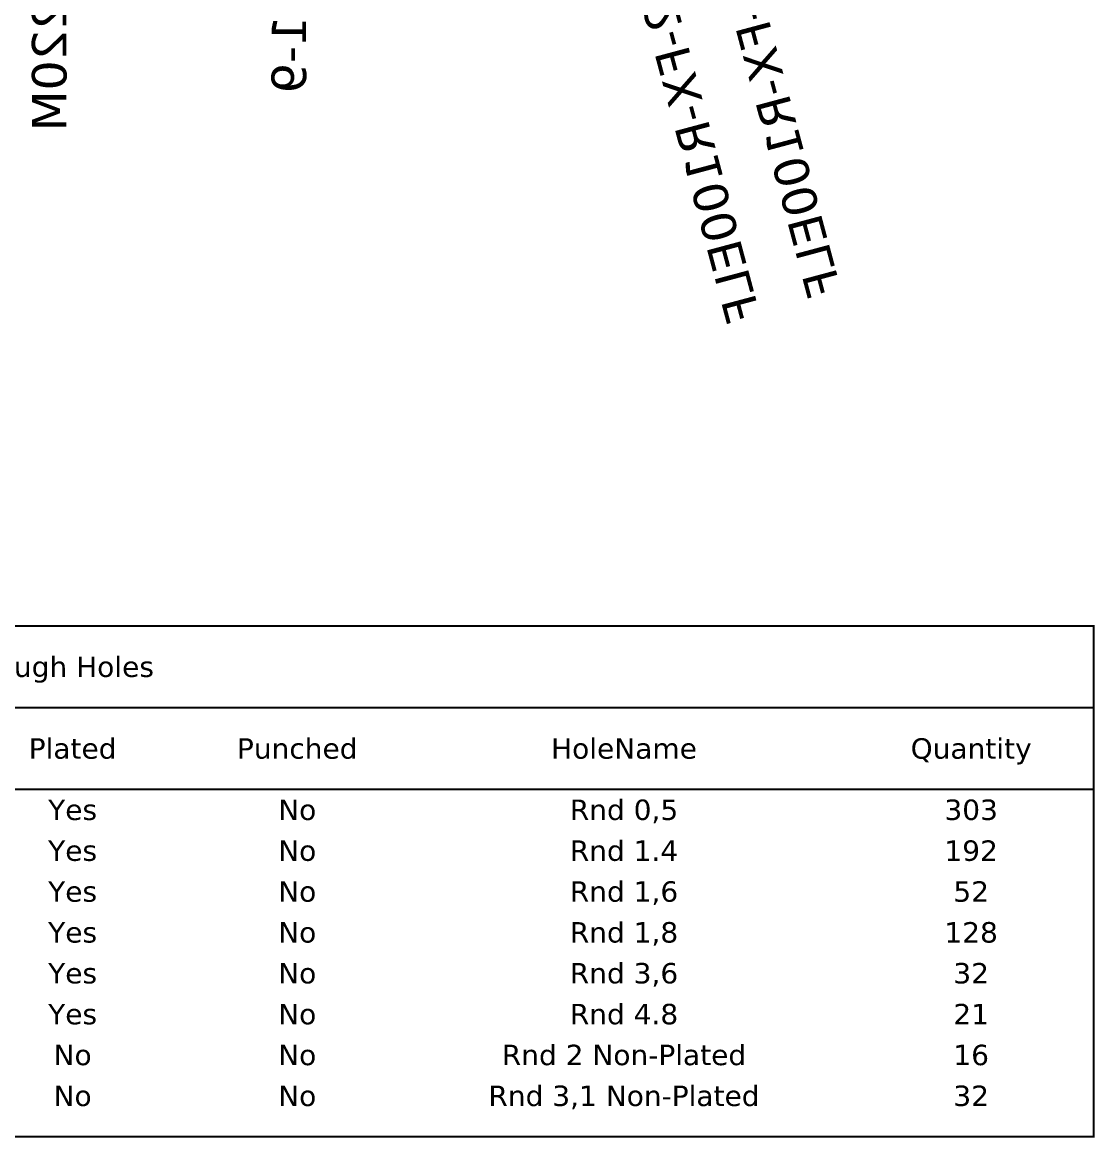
# Model space of a CAD drawing. Extents: x -149 to 126, y -192 to 125.
# Drawn here: x -1.9 to 61.2, y -191.6 to -126.1 of the extents above; entities that cross this region are included whole.
import ezdxf
from ezdxf.enums import TextEntityAlignment as Align

# ---------------------------------------------------------------- set-up
doc = ezdxf.new("R2010")
doc.units = 0
doc.header["$MEASUREMENT"] = 0
doc.layers.add('ASSEMBLY_PART_NUMBERS_BTM', color=191, linetype='CONTINUOUS')
doc.layers.add('DRILL_DRAWING', color=21, linetype='CONTINUOUS')
doc.styles.add('VERIBEST_GERBER_0', font='verdana.TTF')

msp = doc.modelspace()

# ---------------------------------------------------------------- linework, layer by layer
at = {"layer": 'DRILL_DRAWING', "const_width": 0.12}
msp.add_lwpolyline([(-62.5, -191.5), (-62.5, -161.5), (61.1, -161.5), (61.1, -191.5)], close=True, dxfattribs=at)
for points in [[(-62.5, -166.3), (61.1, -166.3)], [(-62.5, -171.1), (61.1, -171.1)]]:
    msp.add_lwpolyline(points, dxfattribs=at)

# ---------------------------------------------------------------- texts
at = {"layer": 'ASSEMBLY_PART_NUMBERS_BTM', "style": 'VERIBEST_GERBER_0', "text_generation_flag": 2}
for s, rotation, p in [('SRP6540-220M', 90, (-1.29, -111.25)), ('4-1879021-9', 90, (12.79, -112.25)), ('CRM2512-FX-R100ELF', 105, (36.296548, -112.4074)), ('CRM2512-FX-R100ELF', 105, (31.546549, -113.907399))]:
    msp.add_text(s, height=2.032, rotation=rotation, dxfattribs=at).set_placement(p, align=Align.TOP_LEFT)
at = {"layer": 'DRILL_DRAWING', "style": 'VERIBEST_GERBER_0'}
for s, p in [('Through Holes', (-0.1, -163.9)), ('Plated', (1.1, -168.7)), ('Punched', (14.3, -168.7)), ('HoleName', (33.5, -168.7)), ('Quantity', (53.9, -168.7)), ('Yes', (1.1, -172.3)), ('No', (14.3, -172.3)), ('Rnd 0,5', (33.5, -172.3)), ('303', (53.9, -172.3)), ('Yes', (1.1, -174.7)), ('No', (14.3, -174.7)), ('Rnd 1.4', (33.5, -174.7)), ('192', (53.9, -174.7)), ('Yes', (1.1, -177.1)), ('No', (14.3, -177.1)), ('Rnd 1,6', (33.5, -177.1)), ('52', (53.9, -177.1)), ('Yes', (1.1, -179.5)), ('No', (14.3, -179.5)), ('Rnd 1,8', (33.5, -179.5)), ('128', (53.9, -179.5)), ('Yes', (1.1, -181.9)), ('No', (14.3, -181.9)), ('Rnd 3,6', (33.5, -181.9)), ('32', (53.9, -181.9)), ('Yes', (1.1, -184.3)), ('No', (14.3, -184.3)), ('Rnd 4.8', (33.5, -184.3)), ('21', (53.9, -184.3)), ('No', (1.1, -186.7)), ('No', (14.3, -186.7)), ('Rnd 2 Non-Plated', (33.5, -186.7)), ('16', (53.9, -186.7)), ('No', (1.1, -189.1)), ('No', (14.3, -189.1)), ('Rnd 3,1 Non-Plated', (33.5, -189.1)), ('32', (53.9, -189.1))]:
    msp.add_text(s, height=1.2, dxfattribs=at).set_placement(p, align=Align.MIDDLE_CENTER)

doc.saveas('drawing.dxf')
